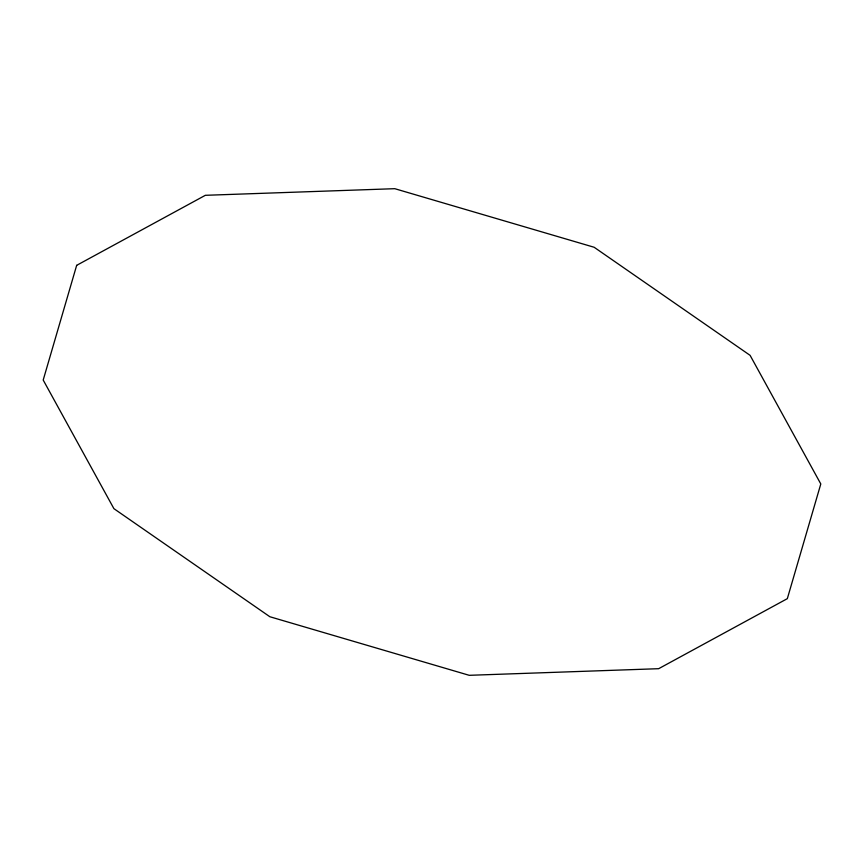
<?xml version="1.0" encoding="UTF-8"?>
<svg xmlns="http://www.w3.org/2000/svg" width="864" height="864" viewBox="0 0 864 864"><rect width="100%" height="100%" fill="white"/><g stroke="black" fill="none" stroke-linecap="round" stroke-linejoin="round"><path stroke-width="1.3" d="M76.669 265.345L43.2 380.041L113.908 508.658L269.849 616.734L469.228 675.313L658.649 668.693L787.331 598.655L820.8 483.959L750.092 355.342L594.151 247.266L394.772 188.687L205.351 195.307L76.669 265.345"/></g></svg>
